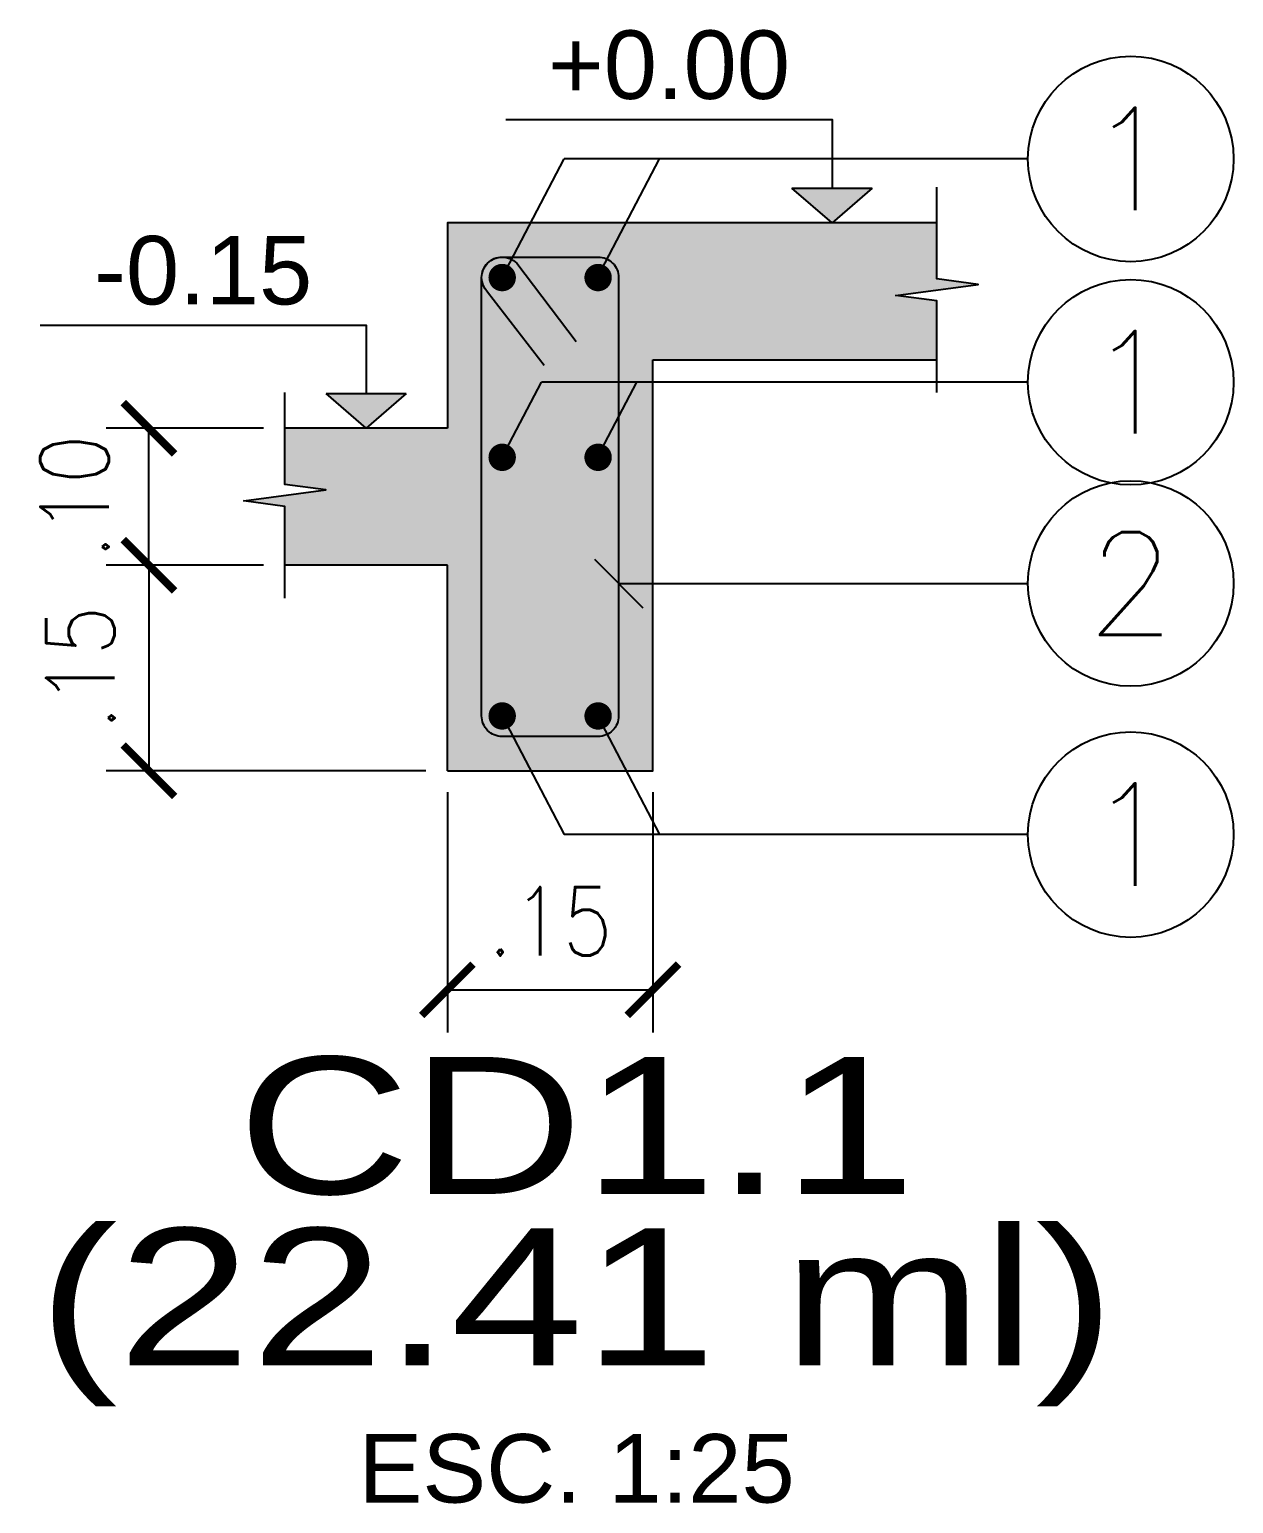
# Model space of a CAD drawing. Header units: millimetres. Extents: x 32 to 57.1, y -1.6 to 19.3.
# Drawn here: x 42.187 to 43.066, y 13.165 to 14.241 of the extents above; entities that cross this region are included whole.
import ezdxf
from ezdxf.enums import TextEntityAlignment as Align

# ---------------------------------------------------------------- set-up
doc = ezdxf.new("R2010")
doc.units = ezdxf.units.MM
doc.header["$LTSCALE"] = 0.05
for name, color, linetype in [('ACHURADO', 1, 'Continuous'), ('CONT_CORTE', 4, 'Continuous'), ('TEXTO_REFUERZO', 3, 'Continuous'), ('TITULOS', 1, 'Continuous'), ('TXT_IND', 2, 'Continuous')]:
    doc.layers.add(name, color=color, linetype=linetype)
doc.styles.add('ACOTAMIENTOS', font='romans.shx', dxfattribs={"width": 0.85})
doc.styles.add('ARIAL', font='arial.ttf')
doc.styles.get("Standard").update_dxf_attribs({"font": 'romans.shx'})
doc.dimstyles.new('ACOTA_25', dxfattribs={"dimscale": 0.025, "dimtxt": 2, "dimasz": 1.5, "dimexe": 1.25, "dimexo": 0.625, "dimgap": 1, "dimtad": 1, "dimzin": 4, "dimdsep": 46, "dimtxsty": 'ACOTAMIENTOS', "dimblk1": 'ARCHTICK', "dimblk2": 'ARCHTICK', "dimsah": 1, "dimcen": 1.5, "dimclrd": 1, "dimclre": 1, "dimclrt": 256, "dimadec": 0, "dimazin": 0, "dimtfac": 1, "dimtofl": 0, "dimtmove": 2, "dimatfit": 3, "dimldrblk": 'ARCHTICK', "dimfxl": 0, "dimtolj": 1, "dimtzin": 0, "dimarcsym": 0})

# ---------------------------------------------------------------- blocks, each defined once
blk = doc.blocks.new('_ARCHTICK')
at = {"color": 0, "linetype": 'ByBlock', "const_width": 0.15}
blk.add_lwpolyline([(-0.5, -0.5), (0.5, 0.5)], dxfattribs=at)
blk = doc.blocks.new('*D202')
at = {"layer": 'DEFPOINTS', "color": 0}
for p in [(42.2745, 13.9495), (42.3737, 13.9495), (42.3737, 13.8495)]:
    blk.add_point(p, dxfattribs=at)
at = {"layer": 'TXT_IND', "color": 1, "lineweight": -2}
for p, q in [((42.3581, 13.9495), (42.2432, 13.9495)), ((42.2745, 13.8495), (42.2745, 13.9495)), ((42.3581, 13.8495), (42.2432, 13.8495))]:
    blk.add_line(p, q, dxfattribs=at)
at = {"layer": 'TXT_IND', "color": 1, "lineweight": -2, "xscale": 0.03750000000000001, "yscale": 0.03750000000000001, "zscale": 0.03750000000000001}
for p, rotation in [((42.2745, 13.9495), 90), ((42.2745, 13.8495), 270)]:
    blk.add_blockref('_ARCHTICK', p, dxfattribs=dict(at, rotation=rotation))
at = {"layer": 'TXT_IND', "insert": (42.2202, 13.8995), "char_height": 0.05, "attachment_point": 5, "rotation": 90, "style": 'ACOTAMIENTOS'}
blk.add_mtext('\\A1;.10', dxfattribs=at)
blk = doc.blocks.new('*D203')
at = {"layer": 'DEFPOINTS', "color": 0}
for p in [(42.4923, 13.6995), (42.6423, 13.6995), (42.6423, 13.5396)]:
    blk.add_point(p, dxfattribs=at)
at = {"layer": 'TXT_IND', "color": 1, "lineweight": -2}
for p, q in [((42.4923, 13.6839), (42.4923, 13.5084)), ((42.6423, 13.6839), (42.6423, 13.5084)), ((42.4923, 13.5396), (42.6423, 13.5396))]:
    blk.add_line(p, q, dxfattribs=at)
at = {"layer": 'TXT_IND', "color": 1, "lineweight": -2, "xscale": 0.03750000000000001, "yscale": 0.03750000000000001, "zscale": 0.03750000000000001, "rotation": 180}
blk.add_blockref('_ARCHTICK', (42.4923, 13.5396), dxfattribs=at)
at = {"layer": 'TXT_IND', "color": 1, "lineweight": -2, "xscale": 0.03750000000000001, "yscale": 0.03750000000000001, "zscale": 0.03750000000000001}
blk.add_blockref('_ARCHTICK', (42.6423, 13.5396), dxfattribs=at)
at = {"layer": 'TXT_IND', "insert": (42.5673, 13.5896), "char_height": 0.05, "attachment_point": 5, "style": 'ACOTAMIENTOS'}
blk.add_mtext('\\A1;.15', dxfattribs=at)
blk = doc.blocks.new('COTA25')
at = {"layer": 'TEXTO_REFUERZO', "color": 1}
blk.add_line((0, -0.0625), (0, 0.0625), dxfattribs=at)
at = {"layer": 'TEXTO_REFUERZO'}
blk.add_line((-0.0177, -0.0177), (0.0177, 0.0177), dxfattribs=at)
blk = doc.blocks.new('Titulos')
at = {"layer": 'TITULOS', "color": 1, "style": 'ARIAL', "width": 1.25}
blk.add_attdef('TITULO_1', text='', height=0.2, dxfattribs=at).set_placement((0, 0.25), align=Align.MIDDLE_CENTER)
at = {"layer": 'TITULOS', "style": 'ARIAL', "width": 1.25}
blk.add_attdef('TITULO_2', text='', height=0.2, dxfattribs=at).set_placement((0, 0), align=Align.MIDDLE_CENTER)
at = {"layer": 'TITULOS', "color": 2, "width": 1.25}
for tag, p in [('ESCALA_1', (0, -0.2505)), ('ESCALA_2', (0, -0.4083))]:
    blk.add_attdef(tag, text='', height=0.1, dxfattribs=at).set_placement(p, align=Align.MIDDLE_CENTER)
blk = doc.blocks.new('Nivel-elev')
at = {"layer": 'TXT_IND'}
blk.add_hatch(color=1, dxfattribs=at).paths.add_polyline_path([(-0.0585, 0.0506), (0.0585, 0.0506), (0, 0)])
for p, q in [((0, 0), (-0.0585, 0.0506)), ((-0.0585, 0.0506), (0.0585, 0.0506)), ((0.0585, 0.0506), (0, 0))]:
    blk.add_line(p, q, dxfattribs=at)
blk.add_lwpolyline([(-0.4759, 0.1507), (0, 0.1507), (0, 0.0506)], dxfattribs=at)
blk.add_attdef('+2.85', (-0.4759, 0.1706), '', height=0.0975, dxfattribs=at)
blk = doc.blocks.new('*D335')
at = {"layer": 'DEFPOINTS', "color": 0}
for p in [(42.3737, 13.8495), (42.2745, 13.6995), (42.4923, 13.6995)]:
    blk.add_point(p, dxfattribs=at)
at = {"layer": 'TXT_IND', "color": 1, "lineweight": -2}
for p, q in [((42.3581, 13.8495), (42.2432, 13.8495)), ((42.2745, 13.8495), (42.2745, 13.6995)), ((42.4767, 13.6995), (42.2432, 13.6995))]:
    blk.add_line(p, q, dxfattribs=at)
at = {"layer": 'TXT_IND', "color": 1, "lineweight": -2, "xscale": 0.03750000000000001, "yscale": 0.03750000000000001, "zscale": 0.03750000000000001}
for p, rotation in [((42.2745, 13.8495), 90), ((42.2745, 13.6995), 270)]:
    blk.add_blockref('_ARCHTICK', p, dxfattribs=dict(at, rotation=rotation))
at = {"layer": 'TXT_IND', "insert": (42.2245, 13.7745), "char_height": 0.05, "attachment_point": 5, "rotation": 90, "style": 'ACOTAMIENTOS'}
blk.add_mtext('\\A1;.15', dxfattribs=at)

msp = doc.modelspace()

# ---------------------------------------------------------------- hatches: boundary and pattern name
at = {"layer": 'ACHURADO'}
msp.add_hatch(color=254, dxfattribs=at).paths.add_polyline_path([(42.6423, 13.9995), (42.8496, 13.9995), (42.8496, 14.0425), (42.8196, 14.0465), (42.8796, 14.0545), (42.8496, 14.0585), (42.8496, 14.0995), (42.4923, 14.0995), (42.4923, 13.9495), (42.3737, 13.9495), (42.3737, 13.9085), (42.4037, 13.9045), (42.3437, 13.8965), (42.3737, 13.8925), (42.3737, 13.8495), (42.4923, 13.8495), (42.4923, 13.6995), (42.6423, 13.6995)])

# ---------------------------------------------------------------- linework, layer by layer
at = {"layer": 'CONT_CORTE'}
for p, q in [((42.4923, 13.9495), (42.3737, 13.9495)), ((42.4923, 13.8495), (42.3737, 13.8495)), ((42.4923, 13.6995), (42.4923, 13.8495))]:
    msp.add_line(p, q, dxfattribs=at)
at = {"layer": 'CONT_CORTE', "color": 1}
for points in [[(42.8496, 13.9755), (42.8496, 14.0425), (42.8196, 14.0465), (42.8796, 14.0545), (42.8496, 14.0585), (42.8496, 14.1256)], [(42.3737, 13.8255), (42.3737, 13.8925), (42.3437, 13.8965), (42.4037, 13.9045), (42.3737, 13.9085), (42.3737, 13.9756)]]:
    msp.add_lwpolyline(points, dxfattribs=at)
at = {"layer": 'CONT_CORTE'}
for points in [[(42.8496, 14.0995), (42.4923, 14.0995), (42.4923, 13.9495)], [(42.4923, 13.6995), (42.6423, 13.6995), (42.6423, 13.9995)], [(42.6423, 13.9995), (42.8496, 13.9995)]]:
    msp.add_lwpolyline(points, dxfattribs=at)
at = {"layer": 'TEXTO_REFUERZO', "color": 1}
for p, q in [((42.916, 14.1461), (42.5776, 14.1461)), ((42.916, 13.9831), (42.561, 13.9831)), ((42.6173, 13.8362), (42.916, 13.8362)), ((42.916, 13.6529), (42.5776, 13.6529))]:
    msp.add_line(p, q, dxfattribs=at)
for points in [[(42.5323, 14.0595), (42.5776, 14.1461)], [(42.6019, 14.0595), (42.6471, 14.1461)], [(42.5323, 13.9283), (42.561, 13.9831)], [(42.6019, 13.9283), (42.6305, 13.9831)], [(42.5323, 13.7395), (42.5776, 13.6529)], [(42.6019, 13.7395), (42.6471, 13.6529)]]:
    msp.add_lwpolyline(points, dxfattribs=at)
at = {"layer": 'TEXTO_REFUERZO', "color": 5}
msp.add_lwpolyline([(42.6023, 13.7245), (42.5323, 13.7245, -0.414214), (42.5173, 13.7395), (42.5173, 14.0595, -0.414214), (42.5323, 14.0745), (42.6023, 14.0745, -0.414214), (42.6173, 14.0595), (42.6173, 13.7395, -0.414214)], format="xyb", close=True, dxfattribs=at)
msp.add_lwpolyline([(42.563, 13.9953), (42.5217, 14.0489, -1), (42.5429, 14.0701), (42.5862, 14.0129)], format="xyb", dxfattribs=at)
at = {"layer": 'TEXTO_REFUERZO', "color": 1, "const_width": 0.01}
for points in [[(42.5373, 14.0595, -1), (42.5273, 14.0595, -1)], [(42.6073, 14.0595, -1), (42.5973, 14.0595, -1)], [(42.5373, 13.9283, -1), (42.5273, 13.9283, -1)], [(42.6073, 13.9283, -1), (42.5973, 13.9283, -1)], [(42.5373, 13.7395, 1), (42.5273, 13.7395, 1)], [(42.6073, 13.7395, 1), (42.5973, 13.7395, 1)]]:
    msp.add_lwpolyline(points, format="xyb", close=True, dxfattribs=at)
at = {"layer": 'TEXTO_REFUERZO', "color": 3}
for centre in [(42.991, 14.1461), (42.991, 13.9831), (42.991, 13.8362), (42.991, 13.6529)]:
    msp.add_circle(centre, 0.075, dxfattribs=at)

# ---------------------------------------------------------------- block references
at = {"layer": 'TEXTO_REFUERZO', "color": 2, "xscale": -1, "rotation": 180}
msp.add_blockref('COTA25', (42.6173, 13.8362), dxfattribs=at)
at = {"layer": 'TITULOS'}
ref = msp.add_blockref('Titulos', (42.5866, 13.3156), dxfattribs=dict(at, xscale=0.5, yscale=0.5, zscale=0.5))
ref.add_attrib('TITULO_1', 'CD1.1', dxfattribs={"color": 1, "height": 0.1, "style": 'ARIAL', "width": 1.25}).set_placement((42.5866, 13.4406), align=Align.MIDDLE_CENTER)
ref.add_attrib('TITULO_2', '(22.41 ml)', dxfattribs={"height": 0.1, "style": 'ARIAL', "width": 1.25}).set_placement((42.5866, 13.3156), align=Align.MIDDLE_CENTER)
ref.add_attrib('ESCALA_1', 'ESC. 1:25', dxfattribs={"color": 2, "height": 0.05, "style": 'ARIAL'}).set_placement((42.5866, 13.1903), align=Align.MIDDLE_CENTER)
at = {"layer": 'TXT_IND'}
ref = msp.add_blockref('Nivel-elev', (42.773, 14.0995), dxfattribs=dict(at, xscale=0.5, yscale=0.5, zscale=0.5))
ref.add_attrib('+2.85', '+0.00', dxfattribs={"height": 0.05, "style": 'ARIAL'}).set_placement((42.654, 14.1749), align=Align.BOTTOM_CENTER)
ref = msp.add_blockref('Nivel-elev', (42.433, 13.9495), dxfattribs=dict(at, xscale=0.5, yscale=0.5, zscale=0.5))
ref.add_attrib('+2.85', '-0.15', dxfattribs={"height": 0.05, "style": 'ARIAL'}).set_placement((42.3141, 14.0249), align=Align.BOTTOM_CENTER)

# ---------------------------------------------------------------- texts
at = {"layer": 'TEXTO_REFUERZO', "color": 3}
for s, p in [('1', (42.991, 14.1461)), ('1', (42.991, 13.9831)), ('2', (42.991, 13.8362)), ('1', (42.991, 13.6529))]:
    msp.add_text(s, height=0.075, dxfattribs=at).set_placement(p, align=Align.MIDDLE_CENTER)

# ---------------------------------------------------------------- dimensions: what is measured, and where the dimension line sits
at = {"layer": 'TXT_IND'}
dim = msp.add_linear_dim(base=(42.2745, 13.9495), p1=(42.3737, 13.8495), p2=(42.3737, 13.9495), angle=90, dimstyle='ACOTA_25', dxfattribs=at)
dim.commit()
dim.dimension.update_dxf_attribs({"geometry": '*D202', "text_midpoint": (42.2202, 13.8995), "dimtype": 160})
dim = msp.add_linear_dim(base=(42.2745, 13.6995), p1=(42.3737, 13.8495), p2=(42.4923, 13.6995), angle=90, dimstyle='ACOTA_25', dxfattribs=at)
dim.commit()
dim.dimension.update_dxf_attribs({"geometry": '*D335', "text_midpoint": (42.2245, 13.7745)})
dim = msp.add_linear_dim(base=(42.6423, 13.5396), p1=(42.4923, 13.6995), p2=(42.6423, 13.6995), dimstyle='ACOTA_25', dxfattribs=at)
dim.commit()
dim.dimension.update_dxf_attribs({"geometry": '*D203', "text_midpoint": (42.5673, 13.5896)})

doc.saveas('drawing.dxf')
